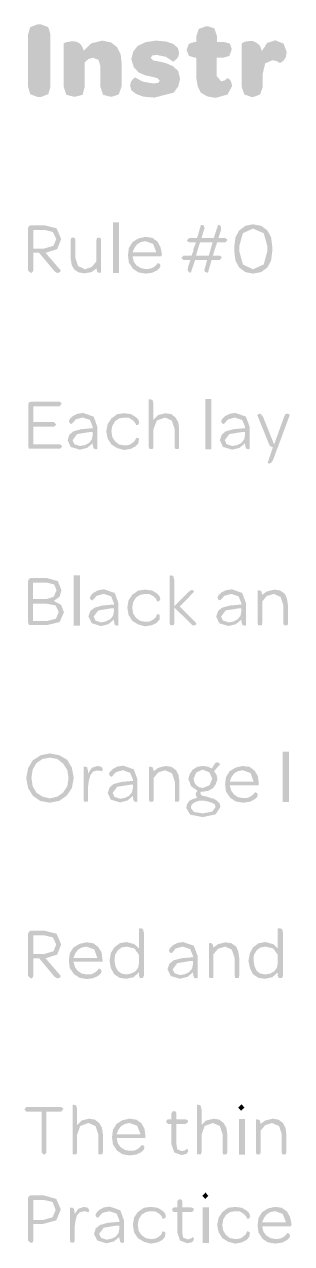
# Model space of a CAD drawing. Header units: millimetres. Extents: x 17 to 627, y 20 to 235.
# Drawn here: x 209 to 224.4, y 163.9 to 234.2 of the extents above; entities that cross this region are included whole.
import ezdxf

# ---------------------------------------------------------------- set-up
doc = ezdxf.new("R2010")
doc.units = ezdxf.units.MM
doc.layers.add('H', color=7, linetype='CONTINUOUS', lineweight=5)

msp = doc.modelspace()

# ---------------------------------------------------------------- hatches: boundary and pattern name
at = {"layer": 'H', "linetype": 'CONTINUOUS'}
for points in [[(209.197, 230.576), (209.197, 233.592), (209.321, 234.015), (209.744, 234.174), (209.938, 234.174), (210.361, 234.015), (210.485, 233.592), (210.485, 230.576), (210.361, 230.152), (209.938, 229.993), (209.744, 229.993), (209.321, 230.152), (209.197, 230.576), (209.197, 230.576)], [(218.81, 232.251), (218.458, 232.357), (218.334, 232.675), (218.334, 232.745), (218.458, 233.063), (218.81, 233.168), (218.881, 233.168), (218.881, 233.486), (219.022, 233.909), (219.445, 234.068), (219.551, 234.068), (219.922, 233.945), (220.08, 233.486), (220.08, 233.168), (220.451, 233.168), (220.821, 233.063), (220.927, 232.745), (220.786, 232.357), (220.416, 232.251), (220.045, 232.251), (220.045, 231.211), (220.31, 230.893), (220.521, 230.946), (220.68, 231.087), (220.821, 230.981), (220.892, 230.84), (220.945, 230.628), (220.68, 230.135), (219.992, 229.941), (219.498, 230.029), (219.146, 230.24), (218.969, 230.576), (218.881, 231.087), (218.881, 232.251), (218.81, 232.251)], [(212.408, 232.657), (212.831, 233.08), (213.466, 233.239), (213.977, 233.133), (214.313, 232.869), (214.524, 232.463), (214.577, 231.987), (214.577, 230.593), (214.418, 230.135), (214.03, 230.011), (213.924, 230.011), (213.519, 230.117), (213.36, 230.593), (213.36, 231.775), (213.254, 232.128), (212.937, 232.251), (212.672, 232.181), (212.46, 231.987), (212.46, 230.593), (212.337, 230.117), (211.931, 230.011), (211.808, 230.011), (211.402, 230.117), (211.243, 230.593), (211.243, 233.08), (211.402, 233.151), (211.72, 233.204), (211.931, 233.186), (212.143, 233.098), (212.302, 232.922), (212.408, 232.657), (212.408, 232.657)], [(216.464, 229.958), (215.829, 230.011), (215.406, 230.17), (215.142, 230.382), (215.071, 230.664), (215.124, 230.875), (215.23, 231.017), (215.336, 231.122), (215.812, 230.875), (216.394, 230.77), (216.676, 230.805), (216.782, 230.928), (216.623, 231.087), (216.253, 231.175), (215.918, 231.246), (215.565, 231.405), (215.283, 231.704), (215.142, 232.181), (215.247, 232.604), (215.512, 232.939), (215.971, 233.151), (216.553, 233.239), (217.135, 233.186), (217.558, 233.045), (217.823, 232.816), (217.893, 232.516), (217.84, 232.304), (217.717, 232.145), (217.611, 232.075), (217.558, 232.022), (217.135, 232.304), (216.623, 232.41), (216.359, 232.392), (216.253, 232.251), (216.412, 232.093), (216.817, 232.022), (217.152, 231.934), (217.523, 231.775), (217.84, 231.493), (217.946, 231.034), (217.84, 230.593), (217.576, 230.24), (216.464, 229.958), (216.464, 229.958)], [(222.656, 232.639), (222.956, 233.098), (223.432, 233.257), (223.908, 233.063), (224.084, 232.586), (224.032, 232.269), (223.908, 232.093), (223.767, 231.987), (223.696, 231.951), (223.502, 232.057), (223.273, 232.11), (222.85, 231.934), (222.709, 231.352), (222.709, 230.576), (222.55, 230.135), (222.179, 229.993), (222.056, 229.993), (221.65, 230.135), (221.492, 230.576), (221.492, 233.063), (221.633, 233.168), (221.968, 233.221), (222.179, 233.204), (222.373, 233.098), (222.55, 232.939), (222.656, 232.639), (222.656, 232.639)], [(214.083, 219.851), (214.436, 219.851), (214.436, 222.762), (214.083, 222.762), (214.083, 219.851)], [(222.144, 219.816), (221.703, 219.904), (221.35, 220.169), (221.139, 220.557), (221.068, 221.086), (221.068, 221.386), (221.139, 221.915), (221.35, 222.303), (221.703, 222.568), (222.144, 222.656), (222.144, 222.409), (221.562, 222.144), (221.35, 221.386), (221.35, 221.121), (221.562, 220.345), (222.144, 220.063), (222.762, 220.345), (222.973, 221.121), (222.973, 221.386), (222.762, 222.144), (222.144, 222.409), (222.144, 222.656), (222.62, 222.568), (222.973, 222.303), (223.185, 221.915), (223.255, 221.386), (223.255, 221.121), (223.185, 220.557), (222.973, 220.169), (222.62, 219.904), (222.144, 219.816), (222.144, 219.816)], [(211.085, 219.992), (211.032, 219.904), (210.891, 219.851), (210.82, 219.886), (210.714, 219.957), (209.832, 221.015), (209.497, 221.015), (209.497, 221.262), (210.132, 221.262), (210.661, 221.421), (210.82, 221.809), (210.626, 222.215), (210.132, 222.338), (209.497, 222.338), (209.497, 221.262), (209.497, 221.015), (209.497, 219.992), (209.444, 219.886), (209.356, 219.851), (209.197, 219.992), (209.197, 222.444), (209.25, 222.55), (209.356, 222.603), (210.132, 222.603), (210.838, 222.426), (211.102, 221.809), (210.873, 221.227), (210.203, 221.015), (211.085, 219.992)], [(219.551, 219.869), (219.393, 219.904), (219.34, 220.028), (219.393, 220.186), (219.498, 220.61), (218.81, 220.61), (218.563, 219.869), (218.44, 219.904), (218.387, 220.028), (218.405, 220.186), (218.546, 220.61), (218.14, 220.61), (218.017, 220.715), (218.14, 220.857), (218.616, 220.857), (218.863, 220.857), (219.604, 220.857), (219.816, 221.615), (219.093, 221.615), (218.863, 220.857), (218.616, 220.857), (218.652, 220.98), (218.705, 221.086), (218.722, 221.245), (218.863, 221.615), (218.458, 221.615), (218.334, 221.721), (218.458, 221.862), (218.916, 221.862), (218.969, 221.985), (219.04, 222.25), (219.146, 222.62), (219.304, 222.603), (219.357, 222.444), (219.304, 222.285), (219.181, 221.862), (219.886, 221.862), (220.133, 222.62), (220.257, 222.603), (220.31, 222.444), (220.292, 222.285), (220.151, 221.862), (220.557, 221.862), (220.68, 221.756), (220.557, 221.615), (220.08, 221.615), (219.833, 220.857), (220.239, 220.857), (220.363, 220.751), (220.239, 220.61), (219.763, 220.61), (219.551, 219.869)], [(212.848, 219.904), (212.443, 219.833), (212.108, 219.886), (211.843, 220.063), (211.702, 220.327), (211.649, 220.698), (211.649, 221.756), (211.684, 221.862), (211.755, 221.897), (211.896, 221.862), (211.914, 221.756), (211.914, 220.733), (212.072, 220.257), (212.478, 220.063), (212.866, 220.204), (213.131, 220.521), (213.131, 221.756), (213.166, 221.862), (213.237, 221.897), (213.378, 221.862), (213.395, 221.756), (213.395, 219.886), (213.325, 219.851), (213.184, 219.904), (213.131, 220.116), (212.848, 219.904), (212.848, 219.904)], [(215.283, 220.504), (215.441, 220.292), (215.688, 220.133), (215.971, 220.08), (216.235, 220.098), (216.429, 220.186), (216.553, 220.292), (216.658, 220.416), (216.747, 220.398), (216.8, 220.345), (216.817, 220.257), (216.764, 220.133), (216.606, 219.992), (216.341, 219.869), (215.971, 219.816), (215.547, 219.886), (215.23, 220.098), (215, 220.451), (214.948, 220.874), (215, 221.298), (215.212, 221.633), (215.547, 221.844), (215.953, 221.933), (216.341, 221.88), (216.641, 221.668), (216.817, 221.35), (216.905, 220.927), (216.87, 220.821), (216.764, 220.821), (215.212, 220.821), (215.212, 221.033), (216.588, 221.033), (216.394, 221.527), (215.953, 221.686), (215.688, 221.633), (215.477, 221.509), (215.318, 221.298), (215.212, 221.033), (215.212, 220.821), (215.283, 220.504), (215.283, 220.504)], [(209.233, 209.744), (209.215, 209.885), (209.215, 212.284), (209.233, 212.39), (209.374, 212.443), (211.014, 212.443), (211.138, 212.337), (211.014, 212.178), (209.497, 212.178), (209.497, 211.261), (210.697, 211.261), (210.82, 211.12), (210.697, 210.996), (209.497, 210.996), (209.497, 209.991), (211.032, 209.991), (211.173, 209.85), (211.032, 209.726), (209.374, 209.726), (209.233, 209.744), (209.233, 209.744)], [(216.676, 211.667), (217.099, 211.773), (217.452, 211.72), (217.682, 211.526), (217.84, 211.261), (217.893, 210.891), (217.893, 209.832), (217.876, 209.726), (217.77, 209.709), (217.664, 209.726), (217.629, 209.832), (217.629, 210.873), (217.47, 211.349), (217.082, 211.526), (216.606, 211.349), (216.412, 210.838), (216.412, 209.832), (216.394, 209.726), (216.288, 209.709), (216.182, 209.726), (216.147, 209.832), (216.147, 212.566), (216.235, 212.584), (216.359, 212.531), (216.412, 212.319), (216.412, 211.402), (216.676, 211.667), (216.676, 211.667)], [(219.393, 209.691), (219.745, 209.691), (219.745, 212.602), (219.393, 212.602), (219.393, 209.691)], [(212.919, 210.996), (212.76, 211.384), (212.337, 211.526), (211.949, 211.42), (211.702, 211.155), (211.631, 211.173), (211.578, 211.226), (211.543, 211.314), (211.596, 211.437), (211.755, 211.596), (212.019, 211.737), (212.372, 211.79), (212.972, 211.578), (213.184, 210.996), (213.184, 209.726), (213.113, 209.691), (212.972, 209.744), (212.919, 209.956), (212.919, 210.044), (212.602, 209.779), (212.478, 209.938), (212.707, 210.062), (212.866, 210.256), (212.919, 210.52), (212.919, 210.697), (212.796, 210.697), (212.019, 210.573), (211.755, 210.22), (211.861, 209.991), (212.178, 209.885), (212.478, 209.938), (212.602, 209.779), (212.178, 209.673), (211.649, 209.832), (211.473, 210.22), (211.578, 210.538), (211.808, 210.732), (212.266, 210.855), (212.866, 210.908), (212.919, 210.908), (212.919, 210.996)], [(214.736, 209.656), (214.33, 209.762), (213.995, 209.973), (213.783, 210.308), (213.695, 210.732), (213.783, 211.155), (213.995, 211.473), (214.33, 211.72), (214.736, 211.773), (215.124, 211.72), (215.388, 211.561), (215.547, 211.402), (215.6, 211.208), (215.53, 211.102), (215.424, 211.085), (215.336, 211.261), (215.177, 211.402), (215, 211.508), (214.736, 211.526), (214.436, 211.473), (214.207, 211.314), (214.048, 211.049), (213.995, 210.732), (214.048, 210.397), (214.207, 210.15), (214.436, 209.973), (214.736, 209.92), (215, 209.938), (215.177, 210.044), (215.336, 210.185), (215.424, 210.361), (215.53, 210.344), (215.583, 210.291), (215.547, 210.044), (215.388, 209.868), (215.124, 209.726), (214.736, 209.656), (214.736, 209.656)], [(221.686, 210.996), (221.527, 211.384), (221.103, 211.526), (220.715, 211.42), (220.468, 211.155), (220.398, 211.173), (220.345, 211.226), (220.31, 211.314), (220.363, 211.437), (220.521, 211.596), (220.786, 211.737), (221.139, 211.79), (221.738, 211.578), (221.95, 210.996), (221.95, 209.726), (221.88, 209.691), (221.738, 209.744), (221.686, 209.956), (221.686, 210.044), (221.368, 209.779), (221.245, 209.938), (221.474, 210.062), (221.633, 210.256), (221.686, 210.52), (221.686, 210.697), (221.562, 210.697), (220.786, 210.573), (220.521, 210.22), (220.627, 209.991), (220.945, 209.885), (221.245, 209.938), (221.368, 209.779), (220.945, 209.673), (220.416, 209.832), (220.239, 210.22), (220.345, 210.538), (220.574, 210.732), (221.033, 210.855), (221.633, 210.908), (221.686, 210.908), (221.686, 210.996)], [(223.079, 208.862), (222.991, 208.915), (223.291, 209.815), (223.185, 209.85), (223.097, 209.92), (222.391, 211.667), (222.515, 211.755), (222.62, 211.702), (222.726, 211.561), (223.361, 209.973), (223.926, 211.543), (223.996, 211.702), (224.102, 211.755), (224.208, 211.72), (224.261, 211.667), (223.291, 209.056), (223.185, 208.915), (223.079, 208.862), (223.079, 208.862)], [(211.825, 199.531), (212.178, 199.531), (212.178, 202.442), (211.825, 202.442), (211.825, 199.531)], [(217.611, 199.655), (217.593, 199.584), (217.505, 199.549), (217.382, 199.584), (217.346, 199.655), (217.346, 202.406), (217.452, 202.442), (217.558, 202.389), (217.611, 202.177), (217.611, 200.642), (218.44, 201.489), (218.546, 201.56), (218.616, 201.595), (218.705, 201.56), (218.758, 201.489), (217.928, 200.642), (218.881, 199.69), (218.863, 199.602), (218.81, 199.549), (218.669, 199.549), (218.563, 199.655), (217.611, 200.589), (217.611, 199.655)], [(209.25, 199.584), (209.197, 199.725), (209.197, 202.124), (209.25, 202.23), (209.374, 202.283), (210.256, 202.283), (210.908, 202.106), (211.12, 201.577), (211.014, 201.207), (210.679, 200.96), (210.679, 201.207), (210.838, 201.577), (210.697, 201.912), (210.256, 202.018), (209.479, 202.018), (209.479, 201.066), (210.256, 201.066), (210.679, 201.207), (210.679, 200.96), (211.102, 200.731), (211.261, 200.307), (211.014, 199.743), (210.273, 199.566), (210.256, 199.796), (210.802, 199.937), (210.961, 200.325), (210.785, 200.695), (210.273, 200.801), (209.479, 200.801), (209.479, 199.796), (210.256, 199.796), (210.273, 199.566), (209.374, 199.566), (209.25, 199.584), (209.25, 199.584)], [(214.136, 200.836), (213.977, 201.224), (213.554, 201.366), (213.148, 201.26), (212.919, 200.995), (212.831, 201.013), (212.778, 201.066), (212.76, 201.154), (212.813, 201.277), (212.972, 201.436), (213.237, 201.577), (213.572, 201.63), (214.189, 201.418), (214.401, 200.836), (214.401, 199.566), (214.313, 199.531), (214.189, 199.584), (214.136, 199.796), (214.136, 199.884), (213.819, 199.619), (213.678, 199.778), (213.924, 199.902), (214.083, 200.096), (214.136, 200.36), (214.136, 200.537), (213.995, 200.537), (213.237, 200.413), (212.972, 200.06), (213.078, 199.831), (213.395, 199.725), (213.678, 199.778), (213.819, 199.619), (213.395, 199.513), (212.866, 199.672), (212.672, 200.06), (212.778, 200.378), (213.025, 200.572), (213.466, 200.695), (214.083, 200.748), (214.136, 200.748), (214.136, 200.836)], [(215.935, 199.496), (215.547, 199.602), (215.194, 199.813), (214.983, 200.148), (214.912, 200.572), (214.983, 200.995), (215.194, 201.313), (215.547, 201.56), (215.935, 201.613), (216.341, 201.56), (216.606, 201.401), (216.764, 201.242), (216.817, 201.048), (216.729, 200.942), (216.623, 200.925), (216.553, 201.101), (216.394, 201.242), (216.2, 201.348), (215.935, 201.366), (215.653, 201.313), (215.406, 201.154), (215.247, 200.889), (215.194, 200.572), (215.247, 200.237), (215.406, 199.99), (215.653, 199.813), (215.935, 199.76), (216.2, 199.778), (216.394, 199.884), (216.553, 200.025), (216.623, 200.201), (216.729, 200.184), (216.782, 200.131), (216.764, 199.884), (216.606, 199.708), (216.341, 199.566), (215.935, 199.496), (215.935, 199.496)], [(221.474, 200.836), (221.315, 201.224), (220.892, 201.366), (220.504, 201.26), (220.257, 200.995), (220.186, 201.013), (220.133, 201.066), (220.098, 201.154), (220.151, 201.277), (220.31, 201.436), (220.574, 201.577), (220.927, 201.63), (221.527, 201.418), (221.738, 200.836), (221.738, 199.566), (221.668, 199.531), (221.527, 199.584), (221.474, 199.796), (221.474, 199.884), (221.156, 199.619), (221.033, 199.778), (221.262, 199.902), (221.421, 200.096), (221.474, 200.36), (221.474, 200.537), (221.35, 200.537), (220.574, 200.413), (220.31, 200.06), (220.416, 199.831), (220.733, 199.725), (221.033, 199.778), (221.156, 199.619), (220.733, 199.513), (220.204, 199.672), (220.028, 200.06), (220.133, 200.378), (220.363, 200.572), (220.821, 200.695), (221.421, 200.748), (221.474, 200.748), (221.474, 200.836)], [(222.938, 201.507), (223.361, 201.613), (223.714, 201.56), (223.979, 201.366), (224.102, 201.083), (224.155, 200.731), (224.155, 199.672), (224.137, 199.566), (224.049, 199.549), (223.926, 199.566), (223.89, 199.672), (223.89, 200.713), (223.732, 201.189), (223.344, 201.366), (222.938, 201.242), (222.673, 200.925), (222.673, 199.672), (222.656, 199.566), (222.568, 199.549), (222.444, 199.566), (222.409, 199.672), (222.409, 201.56), (222.497, 201.577), (222.62, 201.524), (222.673, 201.313), (222.938, 201.507), (222.938, 201.507)], [(210.45, 189.336), (209.885, 189.442), (209.462, 189.742), (209.197, 190.183), (209.091, 190.747), (209.197, 191.329), (209.462, 191.77), (209.92, 192.07), (210.026, 191.858), (209.673, 191.611), (209.462, 191.241), (209.391, 190.765), (209.462, 190.288), (209.673, 189.918), (210.026, 189.689), (210.45, 189.583), (210.891, 189.689), (211.208, 189.918), (211.455, 190.288), (211.526, 190.747), (211.455, 191.223), (211.208, 191.594), (210.873, 191.858), (210.45, 191.929), (210.026, 191.858), (209.92, 192.07), (210.45, 192.176), (210.996, 192.07), (211.455, 191.805), (211.72, 191.347), (211.825, 190.765), (211.72, 190.183), (211.42, 189.742), (210.996, 189.442), (210.45, 189.336), (210.45, 189.336)], [(223.855, 189.371), (224.208, 189.371), (224.208, 192.282), (223.855, 192.282), (223.855, 189.371)], [(213.184, 191.453), (213.431, 191.4), (213.501, 191.258), (213.448, 191.135), (213.325, 191.188), (213.166, 191.188), (212.954, 191.135), (212.796, 190.941), (212.707, 190.659), (212.654, 190.306), (212.654, 189.512), (212.637, 189.406), (212.549, 189.389), (212.425, 189.406), (212.39, 189.512), (212.39, 191.4), (212.496, 191.417), (212.602, 191.364), (212.654, 191.153), (212.654, 191.029), (212.866, 191.347), (213.184, 191.453), (213.184, 191.453)], [(215.23, 190.676), (215.071, 191.064), (214.648, 191.206), (214.26, 191.1), (214.013, 190.835), (213.942, 190.853), (213.889, 190.906), (213.854, 190.994), (213.907, 191.117), (214.066, 191.276), (214.33, 191.417), (214.683, 191.47), (215.283, 191.258), (215.494, 190.676), (215.494, 189.406), (215.424, 189.371), (215.283, 189.424), (215.23, 189.636), (215.23, 189.724), (214.912, 189.459), (214.789, 189.618), (215.018, 189.742), (215.177, 189.936), (215.23, 190.2), (215.23, 190.377), (215.106, 190.377), (214.33, 190.253), (214.066, 189.9), (214.171, 189.671), (214.489, 189.565), (214.789, 189.618), (214.912, 189.459), (214.489, 189.353), (213.96, 189.512), (213.783, 189.9), (213.889, 190.218), (214.118, 190.412), (214.577, 190.535), (215.177, 190.588), (215.23, 190.588), (215.23, 190.676)], [(216.694, 191.347), (217.117, 191.453), (217.452, 191.4), (217.717, 191.206), (217.858, 190.923), (217.911, 190.571), (217.911, 189.512), (217.876, 189.406), (217.805, 189.389), (217.664, 189.406), (217.646, 189.512), (217.646, 190.553), (217.488, 191.029), (217.082, 191.206), (216.694, 191.082), (216.429, 190.765), (216.429, 189.512), (216.394, 189.406), (216.323, 189.389), (216.182, 189.406), (216.165, 189.512), (216.165, 191.4), (216.235, 191.417), (216.376, 191.364), (216.429, 191.153), (216.694, 191.347), (216.694, 191.347)], [(219.904, 191.523), (219.992, 191.629), (220.098, 191.664), (220.169, 191.629), (220.257, 191.558), (219.904, 191.153), (220.045, 190.941), (220.098, 190.712), (220.01, 190.412), (219.851, 190.183), (219.587, 190.024), (219.251, 189.971), (219.146, 189.971), (219.11, 189.883), (219.146, 189.812), (219.251, 189.724), (219.428, 189.706), (219.675, 189.618), (219.886, 189.565), (220.063, 189.459), (220.222, 189.301), (220.274, 189.089), (219.992, 188.666), (219.251, 188.507), (218.528, 188.648), (218.299, 189.036), (218.352, 189.248), (218.475, 189.442), (218.687, 189.548), (218.775, 189.353), (218.616, 189.23), (218.563, 189.036), (218.74, 188.807), (219.251, 188.718), (219.798, 188.824), (219.992, 189.089), (219.939, 189.248), (219.781, 189.336), (219.534, 189.406), (219.304, 189.459), (219.004, 189.442), (218.775, 189.353), (218.687, 189.548), (218.934, 189.618), (218.881, 189.706), (218.846, 189.83), (218.881, 189.936), (218.952, 190.024), (218.581, 190.288), (218.422, 190.712), (218.511, 190.994), (218.669, 191.241), (218.934, 191.4), (219.251, 191.453), (219.251, 191.241), (218.881, 191.082), (218.722, 190.712), (218.775, 190.5), (218.881, 190.341), (219.04, 190.235), (219.251, 190.183), (219.639, 190.341), (219.798, 190.712), (219.639, 191.082), (219.251, 191.241), (219.251, 191.453), (219.534, 191.417), (219.781, 191.311), (219.904, 191.523)], [(220.892, 190.024), (221.051, 189.812), (221.28, 189.653), (221.58, 189.6), (221.844, 189.618), (222.021, 189.706), (222.162, 189.812), (222.268, 189.936), (222.338, 189.918), (222.391, 189.865), (222.426, 189.777), (222.373, 189.653), (222.215, 189.512), (221.95, 189.389), (221.58, 189.336), (221.156, 189.406), (220.839, 189.618), (220.592, 189.971), (220.539, 190.394), (220.592, 190.818), (220.804, 191.153), (221.156, 191.364), (221.544, 191.453), (221.95, 191.4), (222.232, 191.188), (222.426, 190.87), (222.479, 190.447), (222.479, 190.341), (222.373, 190.341), (220.804, 190.341), (220.804, 190.553), (222.179, 190.553), (222.003, 191.047), (221.544, 191.206), (221.28, 191.153), (221.068, 191.029), (220.909, 190.818), (220.804, 190.553), (220.804, 190.341), (220.892, 190.024), (220.892, 190.024)], [(211.085, 179.352), (211.032, 179.264), (210.891, 179.211), (210.82, 179.246), (210.714, 179.317), (209.832, 180.375), (209.497, 180.375), (209.497, 180.622), (210.132, 180.622), (210.661, 180.781), (210.82, 181.169), (210.626, 181.575), (210.132, 181.698), (209.497, 181.698), (209.497, 180.622), (209.497, 180.375), (209.497, 179.352), (209.444, 179.246), (209.356, 179.211), (209.197, 179.352), (209.197, 181.804), (209.25, 181.91), (209.356, 181.963), (210.132, 181.963), (210.838, 181.786), (211.102, 181.169), (210.873, 180.587), (210.203, 180.375), (211.085, 179.352)], [(215.583, 182.086), (215.688, 182.104), (215.812, 182.051), (215.865, 181.839), (215.865, 179.352), (215.812, 179.246), (215.741, 179.229), (215.635, 179.246), (215.583, 179.352), (215.583, 179.564), (215.371, 179.617), (215.53, 179.828), (215.583, 180.093), (215.583, 180.569), (215.318, 180.94), (214.859, 181.046), (214.577, 180.993), (214.365, 180.834), (214.207, 180.569), (214.171, 180.252), (214.224, 179.917), (214.365, 179.652), (214.577, 179.493), (214.859, 179.44), (215.124, 179.493), (215.371, 179.617), (215.583, 179.564), (215.265, 179.282), (214.842, 179.193), (214.471, 179.246), (214.154, 179.458), (213.96, 179.811), (213.889, 180.234), (213.96, 180.675), (214.154, 180.993), (214.471, 181.24), (214.859, 181.31), (215.318, 181.187), (215.583, 180.94), (215.583, 182.086)], [(223.573, 182.086), (223.679, 182.104), (223.82, 182.051), (223.873, 181.839), (223.873, 179.352), (223.82, 179.246), (223.732, 179.229), (223.626, 179.246), (223.573, 179.352), (223.573, 179.564), (223.361, 179.617), (223.52, 179.828), (223.573, 180.093), (223.573, 180.569), (223.308, 180.94), (222.867, 181.046), (222.568, 180.993), (222.356, 180.834), (222.197, 180.569), (222.179, 180.252), (222.232, 179.917), (222.356, 179.652), (222.568, 179.493), (222.867, 179.44), (223.132, 179.493), (223.361, 179.617), (223.573, 179.564), (223.255, 179.282), (222.832, 179.193), (222.462, 179.246), (222.144, 179.458), (221.968, 179.811), (221.88, 180.234), (221.968, 180.675), (222.144, 180.993), (222.462, 181.24), (222.867, 181.31), (223.308, 181.187), (223.573, 180.94), (223.573, 182.086)], [(211.896, 179.864), (212.055, 179.652), (212.284, 179.493), (212.584, 179.44), (212.848, 179.458), (213.025, 179.546), (213.166, 179.652), (213.272, 179.776), (213.342, 179.758), (213.395, 179.705), (213.431, 179.617), (213.378, 179.493), (213.219, 179.352), (212.954, 179.229), (212.584, 179.176), (212.161, 179.246), (211.843, 179.458), (211.596, 179.811), (211.543, 180.234), (211.596, 180.658), (211.808, 180.993), (212.161, 181.204), (212.549, 181.293), (212.954, 181.24), (213.237, 181.028), (213.431, 180.71), (213.483, 180.287), (213.483, 180.181), (213.378, 180.181), (211.808, 180.181), (211.808, 180.393), (213.184, 180.393), (213.007, 180.887), (212.549, 181.046), (212.284, 180.993), (212.072, 180.869), (211.914, 180.658), (211.808, 180.393), (211.808, 180.181), (211.896, 179.864), (211.896, 179.864)], [(218.687, 180.516), (218.528, 180.904), (218.105, 181.046), (217.699, 180.94), (217.47, 180.675), (217.382, 180.693), (217.329, 180.746), (217.311, 180.834), (217.364, 180.957), (217.523, 181.116), (217.787, 181.257), (218.123, 181.31), (218.74, 181.098), (218.952, 180.516), (218.952, 179.246), (218.863, 179.211), (218.74, 179.264), (218.687, 179.476), (218.687, 179.564), (218.369, 179.299), (218.228, 179.458), (218.475, 179.582), (218.634, 179.776), (218.687, 180.04), (218.687, 180.217), (218.546, 180.217), (217.787, 180.093), (217.523, 179.74), (217.629, 179.511), (217.946, 179.405), (218.228, 179.458), (218.369, 179.299), (217.946, 179.193), (217.417, 179.352), (217.223, 179.74), (217.329, 180.058), (217.576, 180.252), (218.017, 180.375), (218.634, 180.428), (218.687, 180.428), (218.687, 180.516)], [(220.133, 181.187), (220.557, 181.293), (220.909, 181.24), (221.174, 181.046), (221.298, 180.763), (221.35, 180.411), (221.35, 179.352), (221.333, 179.246), (221.245, 179.229), (221.121, 179.246), (221.086, 179.352), (221.086, 180.393), (220.927, 180.869), (220.539, 181.046), (220.133, 180.922), (219.869, 180.605), (219.869, 179.352), (219.851, 179.246), (219.763, 179.229), (219.639, 179.246), (219.604, 179.352), (219.604, 181.24), (219.692, 181.257), (219.816, 181.204), (219.869, 180.993), (220.133, 181.187), (220.133, 181.187)], [(209.091, 171.538), (208.986, 171.662), (209.091, 171.803), (211.102, 171.803), (211.243, 171.697), (211.102, 171.538), (210.256, 171.538), (210.256, 169.175), (210.132, 169.051), (209.973, 169.175), (209.973, 171.538), (209.091, 171.538)], [(212.284, 171.027), (212.707, 171.133), (213.043, 171.08), (213.289, 170.886), (213.448, 170.621), (213.501, 170.251), (213.501, 169.192), (213.466, 169.086), (213.36, 169.069), (213.254, 169.086), (213.237, 169.192), (213.237, 170.233), (213.078, 170.709), (212.672, 170.886), (212.196, 170.709), (212.019, 170.198), (212.019, 169.192), (211.984, 169.086), (211.878, 169.069), (211.773, 169.086), (211.755, 169.192), (211.755, 171.926), (211.825, 171.944), (211.967, 171.891), (212.019, 171.679), (212.019, 170.762), (212.284, 171.027), (212.284, 171.027)], [(217.258, 170.833), (217.188, 170.886), (217.152, 170.956), (217.188, 171.062), (217.258, 171.097), (217.452, 171.097), (217.452, 171.432), (217.505, 171.538), (217.576, 171.573), (217.717, 171.538), (217.734, 171.432), (217.734, 171.097), (218.264, 171.097), (218.369, 171.062), (218.405, 170.991), (218.369, 170.886), (218.264, 170.833), (217.734, 170.833), (217.734, 169.686), (217.787, 169.369), (218.034, 169.263), (218.211, 169.298), (218.352, 169.404), (218.422, 169.263), (218.317, 169.104), (218.034, 169.033), (217.611, 169.192), (217.452, 169.668), (217.452, 170.833), (217.258, 170.833)], [(219.445, 171.027), (219.869, 171.133), (220.204, 171.08), (220.451, 170.886), (220.61, 170.621), (220.663, 170.251), (220.663, 169.192), (220.627, 169.086), (220.521, 169.069), (220.416, 169.086), (220.398, 169.192), (220.398, 170.233), (220.239, 170.709), (219.833, 170.886), (219.357, 170.709), (219.181, 170.198), (219.181, 169.192), (219.146, 169.086), (219.04, 169.069), (218.934, 169.086), (218.916, 169.192), (218.916, 171.926), (218.987, 171.944), (219.128, 171.891), (219.181, 171.679), (219.181, 170.762), (219.445, 171.027), (219.445, 171.027)], [(221.456, 171.591), (221.298, 171.768), (221.492, 171.962), (221.65, 171.768), (221.456, 171.591), (221.456, 171.591)], [(214.365, 169.704), (214.524, 169.492), (214.771, 169.333), (215.053, 169.28), (215.318, 169.298), (215.512, 169.386), (215.635, 169.492), (215.741, 169.616), (215.829, 169.598), (215.882, 169.545), (215.9, 169.457), (215.847, 169.333), (215.688, 169.192), (215.424, 169.069), (215.053, 169.016), (214.63, 169.086), (214.313, 169.298), (214.083, 169.651), (214.03, 170.074), (214.083, 170.498), (214.295, 170.833), (214.63, 171.044), (215.036, 171.133), (215.424, 171.08), (215.724, 170.868), (215.9, 170.55), (215.953, 170.127), (215.953, 170.021), (215.847, 170.021), (214.295, 170.021), (214.295, 170.233), (215.671, 170.233), (215.477, 170.727), (215.036, 170.886), (214.771, 170.833), (214.559, 170.709), (214.401, 170.498), (214.295, 170.233), (214.295, 170.021), (214.365, 169.704), (214.365, 169.704)], [(221.333, 169.051), (221.686, 169.051), (221.686, 171.115), (221.333, 171.115), (221.333, 169.051)], [(222.85, 171.027), (223.273, 171.133), (223.608, 171.08), (223.873, 170.886), (224.014, 170.603), (224.067, 170.251), (224.067, 169.192), (224.032, 169.086), (223.961, 169.069), (223.82, 169.086), (223.802, 169.192), (223.802, 170.233), (223.643, 170.709), (223.238, 170.886), (222.85, 170.762), (222.585, 170.445), (222.585, 169.192), (222.55, 169.086), (222.479, 169.069), (222.338, 169.086), (222.321, 169.192), (222.321, 171.08), (222.391, 171.097), (222.532, 171.044), (222.585, 170.833), (222.85, 171.027), (222.85, 171.027)], [(209.497, 164.112), (209.462, 164.006), (209.356, 163.971), (209.197, 164.112), (209.197, 166.564), (209.25, 166.67), (209.356, 166.723), (210.079, 166.723), (210.82, 166.511), (211.085, 165.911), (210.82, 165.276), (210.044, 165.065), (210.044, 165.294), (210.608, 165.453), (210.785, 165.876), (210.608, 166.335), (210.079, 166.458), (209.497, 166.458), (209.497, 165.294), (210.044, 165.294), (210.044, 165.065), (209.497, 165.065), (209.497, 164.112)], [(217.593, 165.753), (217.523, 165.806), (217.488, 165.876), (217.523, 165.982), (217.593, 166.017), (217.787, 166.017), (217.787, 166.352), (217.84, 166.458), (217.911, 166.493), (218.052, 166.458), (218.07, 166.352), (218.07, 166.017), (218.599, 166.017), (218.705, 165.982), (218.74, 165.911), (218.705, 165.806), (218.599, 165.753), (218.07, 165.753), (218.07, 164.606), (218.123, 164.289), (218.369, 164.183), (218.546, 164.218), (218.687, 164.324), (218.758, 164.183), (218.652, 164.024), (218.369, 163.953), (217.946, 164.112), (217.787, 164.588), (217.787, 165.753), (217.593, 165.753)], [(219.393, 166.511), (219.234, 166.688), (219.41, 166.882), (219.569, 166.688), (219.393, 166.511), (219.393, 166.511)], [(212.408, 166.053), (212.637, 166), (212.725, 165.858), (212.672, 165.735), (212.531, 165.788), (212.372, 165.788), (212.161, 165.735), (212.002, 165.541), (211.931, 165.259), (211.878, 164.906), (211.878, 164.112), (211.843, 164.006), (211.773, 163.989), (211.631, 164.006), (211.614, 164.112), (211.614, 166), (211.72, 166.017), (211.825, 165.964), (211.878, 165.753), (211.878, 165.629), (212.09, 165.947), (212.408, 166.053), (212.408, 166.053)], [(214.454, 165.276), (214.295, 165.664), (213.872, 165.806), (213.466, 165.7), (213.237, 165.435), (213.148, 165.453), (213.095, 165.506), (213.078, 165.594), (213.131, 165.717), (213.289, 165.876), (213.554, 166.017), (213.889, 166.07), (214.507, 165.858), (214.718, 165.276), (214.718, 164.006), (214.63, 163.971), (214.507, 164.024), (214.454, 164.236), (214.454, 164.324), (214.136, 164.059), (213.995, 164.218), (214.242, 164.342), (214.401, 164.536), (214.454, 164.8), (214.454, 164.977), (214.313, 164.977), (213.554, 164.853), (213.289, 164.5), (213.395, 164.271), (213.713, 164.165), (213.995, 164.218), (214.136, 164.059), (213.713, 163.953), (213.184, 164.112), (212.99, 164.5), (213.095, 164.818), (213.342, 165.012), (213.783, 165.135), (214.401, 165.188), (214.454, 165.188), (214.454, 165.276)], [(216.253, 163.936), (215.865, 164.042), (215.512, 164.253), (215.3, 164.588), (215.23, 165.012), (215.3, 165.435), (215.512, 165.753), (215.865, 166), (216.253, 166.053), (216.658, 166), (216.923, 165.841), (217.082, 165.682), (217.135, 165.488), (217.047, 165.382), (216.941, 165.365), (216.87, 165.541), (216.711, 165.682), (216.517, 165.788), (216.253, 165.806), (215.971, 165.753), (215.724, 165.594), (215.565, 165.329), (215.512, 165.012), (215.565, 164.677), (215.724, 164.43), (215.971, 164.253), (216.253, 164.2), (216.517, 164.218), (216.711, 164.324), (216.87, 164.465), (216.941, 164.641), (217.047, 164.624), (217.099, 164.571), (217.082, 164.324), (216.923, 164.148), (216.658, 164.006), (216.253, 163.936), (216.253, 163.936)], [(219.251, 163.971), (219.604, 163.971), (219.604, 166.035), (219.251, 166.035), (219.251, 163.971)], [(221.121, 163.936), (220.715, 164.042), (220.38, 164.253), (220.169, 164.588), (220.08, 165.012), (220.169, 165.435), (220.38, 165.753), (220.715, 166), (221.121, 166.053), (221.509, 166), (221.774, 165.841), (221.933, 165.682), (221.985, 165.488), (221.915, 165.382), (221.809, 165.365), (221.721, 165.541), (221.562, 165.682), (221.386, 165.788), (221.121, 165.806), (220.821, 165.753), (220.592, 165.594), (220.433, 165.329), (220.38, 165.012), (220.433, 164.677), (220.592, 164.43), (220.821, 164.253), (221.121, 164.2), (221.386, 164.218), (221.562, 164.324), (221.721, 164.465), (221.809, 164.641), (221.915, 164.624), (221.968, 164.571), (221.933, 164.324), (221.774, 164.148), (221.509, 164.006), (221.121, 163.936), (221.121, 163.936)], [(222.744, 164.624), (222.903, 164.412), (223.15, 164.253), (223.432, 164.2), (223.696, 164.218), (223.89, 164.306), (224.014, 164.412), (224.12, 164.536), (224.208, 164.518), (224.261, 164.465), (224.278, 164.377), (224.226, 164.253), (224.067, 164.112), (223.802, 163.989), (223.432, 163.936), (223.008, 164.006), (222.691, 164.218), (222.462, 164.571), (222.409, 164.994), (222.462, 165.418), (222.673, 165.753), (223.008, 165.964), (223.414, 166.053), (223.802, 166), (224.102, 165.788), (224.278, 165.47), (224.367, 165.047), (224.331, 164.941), (224.226, 164.941), (222.673, 164.941), (222.673, 165.153), (224.049, 165.153), (223.855, 165.647), (223.414, 165.806), (223.15, 165.753), (222.938, 165.629), (222.779, 165.418), (222.673, 165.153), (222.673, 164.941), (222.744, 164.624), (222.744, 164.624)]]:
    msp.add_hatch(color=256, dxfattribs=at).paths.add_polyline_path(points)

doc.saveas('drawing.dxf')
